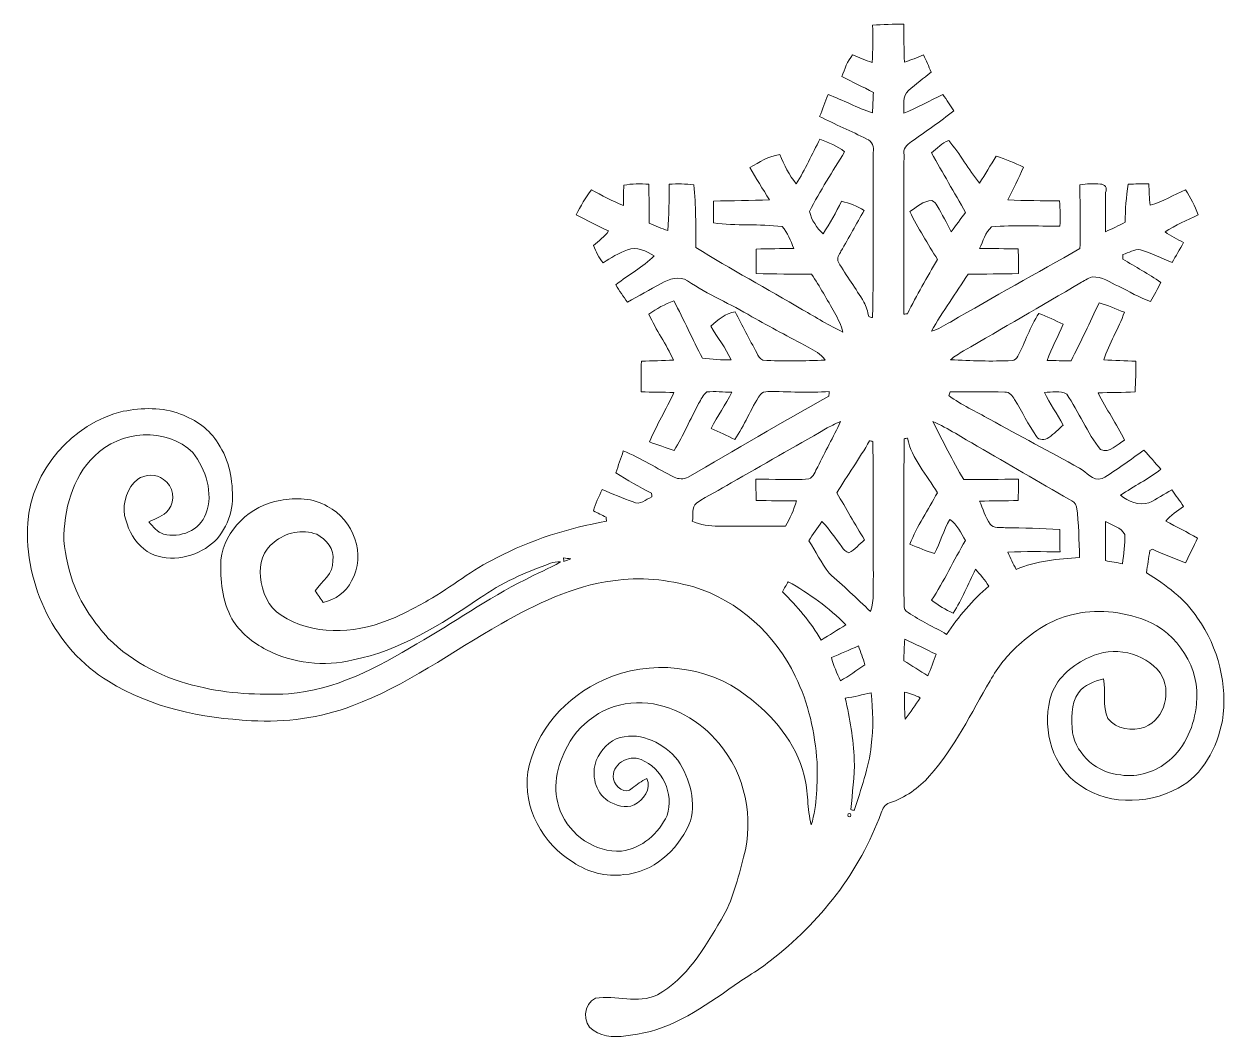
# Model space of a CAD drawing. Header units: centimetres. Extents: x -15.9 to 15.9, y -13.4 to 13.4.
import ezdxf

# ---------------------------------------------------------------- set-up
doc = ezdxf.new("R2010")
doc.units = ezdxf.units.CM
doc.header["$MEASUREMENT"] = 0
doc.layers.add('Layer 1', color=7, linetype='Continuous')

msp = doc.modelspace()

# ---------------------------------------------------------------- linework, layer by layer
at = {"layer": 'Layer 1', "color": 253, "lineweight": 9}
for points, knots in [([(6.52635, 13.35958), (6.80045, 13.37122), (7.07492, 13.38286), (7.34973, 13.38533), (7.34973, 13.38533), (7.35361, 13.04949), (7.35573, 12.71364), (7.36913, 12.3778), (7.36913, 12.3778), (7.54199, 12.4293), (7.70568, 12.50585), (7.8736, 12.57112), (7.8736, 12.57112), (7.94169, 12.42013), (8.01366, 12.2702), (8.07434, 12.11568), (8.07434, 12.11568), (7.87537, 11.95305), (7.67358, 11.7943), (7.47814, 11.62779), (7.47814, 11.62779), (7.29364, 11.48915), (7.37866, 11.22704), (7.35114, 11.02701), (7.35114, 11.02701), (7.70533, 11.17236), (8.04082, 11.35827), (8.38725, 11.5209), (8.38725, 11.5209), (8.48532, 11.37838), (8.58128, 11.23409), (8.6737, 11.08769), (8.6737, 11.08769), (8.30928, 10.80794), (7.93499, 10.54088), (7.55822, 10.27841), (7.55822, 10.27841), (7.44251, 10.1955), (7.3148, 10.08404), (7.35996, 9.91752), (7.35996, 9.91752), (7.34514, 8.51734), (7.35996, 7.11646), (7.35608, 5.71628), (7.35608, 5.71628), (7.38007, 5.71875), (7.42769, 5.72404), (7.45133, 5.72651), (7.45133, 5.72651), (7.68804, 6.21829), (7.96815, 6.68748), (8.24367, 7.15809), (8.24367, 7.15809), (7.99002, 7.57507), (7.72791, 7.98853), (7.51165, 8.42632), (7.51165, 8.42632), (7.6951, 8.54168), (7.86373, 8.71384), (8.09515, 8.72124), (8.09515, 8.72124), (8.16147, 8.6969), (8.20592, 8.63869), (8.23697, 8.57731), (8.23697, 8.57731), (8.3689, 8.35506), (8.48144, 8.12188), (8.60844, 7.89645), (8.60844, 7.89645), (8.73297, 8.06614), (8.85927, 8.23547), (8.98627, 8.40374), (8.98627, 8.40374), (8.6871, 8.93044), (8.38196, 9.45327), (8.08315, 9.97997), (8.08315, 9.97997), (8.23626, 10.08404), (8.35726, 10.25936), (8.54318, 10.30523), (8.54318, 10.30523), (8.84269, 9.95244), (9.05894, 9.53863), (9.35069, 9.18021), (9.35069, 9.18021), (9.50837, 9.41198), (9.64949, 9.654), (9.79236, 9.89495), (9.79236, 9.89495), (10.03859, 9.81168), (10.28413, 9.72209), (10.51379, 9.5979), (10.51379, 9.5979), (10.39173, 9.30368), (10.23545, 9.02569), (10.10316, 8.73677), (10.10316, 8.73677), (10.55895, 8.7142), (11.0158, 8.71878), (11.47229, 8.70854), (11.47229, 8.70854), (11.47582, 8.48771), (11.50298, 8.26475), (11.47758, 8.04391), (11.47758, 8.04391), (10.8768, 8.03227), (10.2679, 8.0873), (9.67241, 8.02028), (9.67241, 8.02028), (9.50555, 7.8774), (9.45334, 7.64421), (9.35704, 7.45301), (9.35704, 7.45301), (9.69747, 7.44878), (10.03825, 7.44807), (10.37903, 7.43925), (10.37903, 7.43925), (10.3815, 7.22264), (10.38397, 7.00569), (10.38256, 6.78873), (10.38256, 6.78873), (9.93806, 6.77568), (9.49391, 6.77638), (9.05012, 6.77568), (9.05012, 6.77568), (8.73121, 6.27085), (8.37596, 5.78825), (8.08279, 5.26755), (8.08279, 5.26755), (8.2666, 5.31235), (8.42605, 5.41889), (8.5901, 5.50779), (8.5901, 5.50779), (9.7204, 6.17348), (10.87398, 6.79755), (12.01028, 7.4523), (12.01028, 7.4523), (12.0138, 8.01181), (12.01169, 8.57167), (12.00922, 9.13117), (12.00922, 9.13117), (12.18772, 9.17174), (12.37223, 9.16539), (12.55391, 9.15516), (12.55391, 9.15516), (12.65515, 9.14987), (12.75429, 9.05392), (12.68197, 8.93115), (12.68197, 8.93115), (12.69043, 8.58578), (12.68338, 8.24041), (12.68479, 7.89504), (12.68479, 7.89504), (12.86153, 7.97124), (13.03474, 8.05555), (13.20408, 8.14692), (13.20408, 8.14692), (13.21043, 8.48241), (13.22771, 8.81861), (13.28557, 9.14952), (13.28557, 9.14952), (13.46619, 9.15904), (13.64717, 9.15904), (13.82814, 9.16504), (13.82814, 9.16504), (13.83837, 8.97701), (13.84684, 8.78792), (13.86236, 8.5999), (13.86236, 8.5999), (14.19574, 8.68209), (14.48925, 8.87083), (14.80287, 9.00594), (14.80287, 9.00594), (14.93128, 8.79463), (15.0491, 8.57519), (15.13589, 8.34307), (15.13589, 8.34307), (14.84344, 8.1949), (14.52911, 8.08025), (14.261, 7.88904), (14.261, 7.88904), (14.41234, 7.78003), (14.58097, 7.69889), (14.7443, 7.60929), (14.7443, 7.60929), (14.65294, 7.42796), (14.54816, 7.25404), (14.4448, 7.08012), (14.4448, 7.08012), (14.16963, 7.20042), (13.89446, 7.32424), (13.60977, 7.41985), (13.60977, 7.41985), (13.44749, 7.43643), (13.29862, 7.33518), (13.14481, 7.29673), (13.14481, 7.29673), (13.1434, 7.25439), (13.14234, 7.21206), (13.14128, 7.16938), (13.14128, 7.16938), (13.48207, 6.97429), (13.82073, 6.77426), (14.1467, 6.55519), (14.1467, 6.55519), (14.06415, 6.38268), (13.96749, 6.21793), (13.87435, 6.05142), (13.87435, 6.05142), (13.57767, 6.15373), (13.30779, 6.31706), (13.02628, 6.45324), (13.02628, 6.45324), (12.80544, 6.55836), (12.59165, 6.7157), (12.33448, 6.69842), (12.33448, 6.69842), (12.21489, 6.66984), (12.1147, 6.59047), (12.00745, 6.53579), (12.00745, 6.53579), (10.98546, 5.93289), (9.95887, 5.33846), (8.93335, 4.74226), (8.93335, 4.74226), (8.81411, 4.67136), (8.69417, 4.60186), (8.58974, 4.51084), (8.58974, 4.51084), (9.1302, 4.47874), (9.67241, 4.46534), (10.21358, 4.48826), (10.21358, 4.48826), (10.28731, 4.48403), (10.33494, 4.5493), (10.36951, 4.60503), (10.36951, 4.60503), (10.56142, 4.97792), (10.69195, 5.3822), (10.92196, 5.73498), (10.92196, 5.73498), (11.13892, 5.6489), (11.35058, 5.54907), (11.56331, 5.45241), (11.56331, 5.45241), (11.44336, 5.12291), (11.2518, 4.82481), (11.14033, 4.49179), (11.14033, 4.49179), (11.35058, 4.48756), (11.5619, 4.48403), (11.77356, 4.48015), (11.77356, 4.48015), (12.0318, 4.98674), (12.27733, 5.50004), (12.51369, 6.0172), (12.51369, 6.0172), (12.74547, 5.95617), (12.95854, 5.84575), (13.18326, 5.76532), (13.18326, 5.76532), (13.03157, 5.33176), (12.77722, 4.94195), (12.63822, 4.50379), (12.63822, 4.50379), (12.92044, 4.49038), (13.20337, 4.48368), (13.4863, 4.47274), (13.4863, 4.47274), (13.48842, 4.20322), (13.48348, 3.93334), (13.46654, 3.66382), (13.46654, 3.66382), (13.14058, 3.63807), (12.81285, 3.65465), (12.48688, 3.63207), (12.48688, 3.63207), (12.70525, 3.20592), (12.98042, 2.81151), (13.19138, 2.38148), (13.19138, 2.38148), (12.99559, 2.29787), (12.79274, 2.01564), (12.55673, 2.13418), (12.55673, 2.13418), (12.18878, 2.57833), (11.99017, 3.1343), (11.65891, 3.60173), (11.65891, 3.60173), (11.48393, 3.70369), (11.2645, 3.65324), (11.07154, 3.64548), (11.07154, 3.64548), (11.219, 3.34844), (11.40209, 3.07116), (11.56895, 2.7847), (11.56895, 2.7847), (11.44548, 2.66934), (11.32271, 2.55257), (11.18584, 2.4538), (11.18584, 2.4538), (11.08776, 2.38677), (10.92443, 2.36807), (10.86199, 2.48449), (10.86199, 2.48449), (10.64467, 2.79493), (10.48204, 3.13959), (10.28237, 3.46098), (10.28237, 3.46098), (10.2224, 3.55023), (10.14973, 3.66135), (10.02766, 3.65606), (10.02766, 3.65606), (9.54365, 3.66523), (9.05964, 3.65677), (8.57563, 3.65747), (8.57563, 3.65747), (8.56752, 3.63348), (8.55129, 3.58515), (8.54352, 3.56116), (8.54352, 3.56116), (8.87867, 3.31387), (9.2579, 3.1403), (9.62021, 2.93816), (9.62021, 2.93816), (10.40761, 2.49824), (11.20841, 2.08267), (11.99581, 1.64311), (11.99581, 1.64311), (12.18843, 1.54292), (12.3433, 1.28751), (12.59412, 1.36653), (12.59412, 1.36653), (12.97936, 1.59196), (13.33637, 1.8636), (13.70185, 2.11971), (13.70185, 2.11971), (13.85284, 1.95391), (13.99924, 1.78422), (14.1467, 1.61524), (14.1467, 1.61524), (13.8165, 1.34854), (13.4288, 1.16968), (13.08307, 0.92627), (13.08307, 0.92627), (13.29404, 0.76505), (13.56074, 0.64898), (13.83202, 0.72765), (13.83202, 0.72765), (14.04475, 0.82114), (14.23348, 0.96154), (14.43986, 1.06703), (14.43986, 1.06703), (14.54287, 0.92274), (14.65117, 0.78022), (14.74536, 0.62888), (14.74536, 0.62888), (14.57991, 0.51034), (14.40529, 0.39922), (14.27582, 0.23976), (14.27582, 0.23976), (14.55839, 0.09477), (14.84273, -0.04705), (15.11754, -0.20686), (15.11754, -0.20686), (15.01594, -0.42558), (14.91011, -0.64183), (14.79969, -0.85632), (14.79969, -0.85632), (14.50618, -0.74202), (14.20844, -0.63689), (13.9241, -0.50107), (13.9241, -0.50107), (13.90716, -0.50989), (13.8733, -0.52718), (13.85601, -0.53564), (13.85601, -0.53564), (13.82532, -0.73073), (13.79427, -0.92546), (13.77064, -1.12161), (13.77064, -1.12161), (14.27793, -1.44828), (14.79193, -1.80212), (15.11931, -2.32246), (15.11931, -2.32246), (15.66894, -3.10104), (15.92152, -4.08988), (15.77583, -5.03532), (15.77583, -5.03532), (15.63119, -5.74758), (15.26571, -6.4676), (14.60214, -6.82144), (14.60214, -6.82144), (13.76323, -7.26911), (12.6361, -7.27088), (11.88328, -6.65069), (11.88328, -6.65069), (11.20841, -6.10989), (11.00557, -5.13093), (11.25886, -4.32765), (11.25886, -4.32765), (11.43207, -3.87327), (11.8286, -3.54131), (12.2678, -3.35504), (12.2678, -3.35504), (12.87882, -3.0513), (13.71172, -3.21887), (14.13082, -3.76921), (14.13082, -3.76921), (14.44515, -4.24475), (14.26347, -4.97429), (13.72301, -5.2036), (13.72301, -5.2036), (13.3974, -5.31755), (12.9656, -5.26639), (12.7504, -4.97218), (12.7504, -4.97218), (12.59307, -4.64515), (12.70278, -4.27156), (12.63328, -3.92584), (12.63328, -3.92584), (12.38775, -3.99145), (12.12528, -4.0793), (11.97359, -4.29731), (11.97359, -4.29731), (11.74675, -4.59682), (11.79332, -5.00216), (11.81025, -5.35388), (11.81025, -5.35388), (11.93055, -5.95078), (12.47982, -6.42386), (13.08625, -6.46831), (13.08625, -6.46831), (13.5438, -6.53392), (14.01723, -6.38999), (14.36436, -6.08731), (14.36436, -6.08731), (14.81098, -5.72254), (15.03676, -5.14962), (15.09003, -4.5873), (15.09003, -4.5873), (15.2068, -3.65526), (14.59296, -2.71546), (13.73324, -2.37256), (13.73324, -2.37256), (13.11624, -2.14537), (12.4262, -2.0607), (11.78591, -2.23815), (11.78591, -2.23815), (11.25251, -2.35315), (10.78861, -2.66995), (10.38962, -3.03049), (10.38962, -3.03049), (10.08799, -3.30036), (9.83293, -3.62069), (9.63785, -3.97523), (9.63785, -3.97523), (9.12666, -4.8286), (8.70122, -5.74688), (8.03341, -6.49512), (8.03341, -6.49512), (7.75119, -6.81932), (7.3843, -7.06591), (6.97861, -7.20667), (6.97861, -7.20667), (6.85302, -7.23913), (6.79481, -7.35978), (6.75177, -7.47055), (6.75177, -7.47055), (6.19474, -9.02983), (5.123, -10.37673), (3.82089, -11.38427), (3.82089, -11.38427), (3.46106, -11.66649), (3.05713, -11.88556), (2.69165, -12.16002), (2.69165, -12.16002), (1.92047, -12.69589), (1.09074, -13.25293), (0.12942, -13.34395), (0.12942, -13.34395), (-0.19902, -13.40674), (-0.57437, -13.42085), (-0.86012, -13.21977), (-0.86012, -13.21977), (-1.15963, -13.03386), (-1.11342, -12.5188), (-0.80227, -12.37134), (-0.80227, -12.37134), (-0.26464, -12.27679), (0.32309, -12.54138), (0.83674, -12.28032), (0.83674, -12.28032), (1.62555, -11.84993), (2.07781, -11.04384), (2.52231, -10.29771), (2.52231, -10.29771), (2.82818, -9.79006), (2.97317, -9.20763), (3.11675, -8.6386), (3.11675, -8.6386), (3.40003, -7.61025), (3.15944, -6.44361), (2.46304, -5.63011), (2.46304, -5.63011), (1.96386, -5.03109), (1.22832, -4.59823), (0.4388, -4.55802), (0.4388, -4.55802), (-0.36941, -4.51956), (-1.17022, -4.98594), (-1.54169, -5.70349), (-1.54169, -5.70349), (-1.82109, -6.21784), (-1.95691, -6.85672), (-1.72831, -7.41552), (-1.72831, -7.41552), (-1.4796, -8.05898), (-0.80474, -8.52606), (-0.10871, -8.4809), (-0.10871, -8.4809), (0.42575, -8.41141), (0.8766, -8.01594), (1.09673, -7.53581), (1.09673, -7.53581), (1.28688, -6.96784), (0.9655, -6.2764), (0.40705, -6.06261), (0.40705, -6.06261), (0.07756, -5.91127), (-0.4001, -6.19455), (-0.31932, -6.57979), (-0.31932, -6.57979), (-0.28898, -6.77875), (-0.00182, -7.00382), (0.17246, -6.81615), (0.17246, -6.81615), (0.29452, -6.72266), (0.41693, -6.62741), (0.55593, -6.56003), (0.55593, -6.56003), (0.69069, -6.84084), (0.47055, -7.134), (0.22467, -7.25747), (0.22467, -7.25747), (-0.00287, -7.37107), (-0.26781, -7.2744), (-0.46819, -7.14952), (-0.46819, -7.14952), (-0.80862, -6.92657), (-0.91833, -6.45561), (-0.77722, -6.08413), (-0.77722, -6.08413), (-0.65551, -5.81496), (-0.44314, -5.55285), (-0.14399, -5.48194), (-0.14399, -5.48194), (0.42575, -5.31896), (1.01842, -5.65092), (1.38072, -6.07531), (1.38072, -6.07531), (1.69751, -6.57026), (1.89578, -7.21902), (1.67211, -7.78946), (1.67211, -7.78946), (1.35603, -8.46609), (0.71891, -9.05135), (-0.05367, -9.10391), (-0.05367, -9.10391), (-0.52111, -9.16529), (-1.00371, -9.04147), (-1.39035, -8.77512), (-1.39035, -8.77512), (-2.19433, -8.28935), (-2.72632, -7.33579), (-2.5845, -6.38646), (-2.5845, -6.38646), (-2.39365, -5.29744), (-1.57309, -4.39221), (-0.57649, -3.95441), (-0.57649, -3.95441), (0.63107, -3.39808), (2.13709, -3.55824), (3.19119, -4.3721), (3.19119, -4.3721), (3.89533, -4.89562), (4.51128, -5.61317), (4.71589, -6.48454), (4.71589, -6.48454), (4.83301, -6.90999), (4.79315, -7.3626), (4.90569, -7.78805), (4.90569, -7.78805), (5.0722, -7.25606), (5.06267, -6.68491), (5.05985, -6.13387), (5.05985, -6.13387), (4.99917, -5.35071), (4.83759, -4.56613), (4.4834, -3.85987), (4.4834, -3.85987), (3.95812, -2.75179), (2.9774, -1.85962), (1.80158, -1.49591), (1.80158, -1.49591), (1.10802, -1.30858), (0.37671, -1.21227), (-0.33696, -1.33469), (-0.33696, -1.33469), (-1.40093, -1.46698), (-2.37319, -1.95134), (-3.2957, -2.46992), (-3.2957, -2.46992), (-4.59498, -3.21358), (-5.81771, -4.11846), (-7.23235, -4.64021), (-7.23235, -4.64021), (-8.07796, -4.9623), (-8.99342, -5.08401), (-9.89441, -5.03391), (-9.89441, -5.03391), (-11.20604, -4.96124), (-12.54836, -4.69631), (-13.67442, -3.98863), (-13.67442, -3.98863), (-15.09436, -3.13703), (-15.90504, -1.43911), (-15.80873, 0.19672), (-15.80873, 0.19672), (-15.7036, 1.58455), (-14.63645, 2.82492), (-13.28602, 3.147), (-13.28602, 3.147), (-12.78542, 3.23943), (-12.24673, 3.26554), (-11.7666, 3.0701), (-11.7666, 3.0701), (-11.36973, 2.92299), (-10.98767, 2.67393), (-10.77777, 2.2954), (-10.77777, 2.2954), (-10.47261, 1.85725), (-10.38336, 1.30833), (-10.3957, 0.78445), (-10.3957, 0.78445), (-10.43591, 0.25881), (-10.70827, -0.28799), (-11.20075, -0.52436), (-11.20075, -0.52436), (-11.69393, -0.80799), (-12.39561, -0.83868), (-12.82247, -0.41887), (-12.82247, -0.41887), (-13.05071, -0.20439), (-13.17666, 0.09301), (-13.24827, 0.39181), (-13.24827, 0.39181), (-13.30224, 0.74), (-13.1823, 1.12806), (-12.90114, 1.35031), (-12.90114, 1.35031), (-12.70323, 1.47801), (-12.40901, 1.51153), (-12.22274, 1.34607), (-12.22274, 1.34607), (-11.95675, 1.18062), (-11.89219, 0.78092), (-12.08869, 0.53927), (-12.08869, 0.53927), (-12.21322, 0.36782), (-12.43124, 0.32161), (-12.60657, 0.22142), (-12.60657, 0.22142), (-12.49156, 0.099), (-12.38502, -0.05057), (-12.21498, -0.09749), (-12.21498, -0.09749), (-11.78107, -0.21814), (-11.25825, 0.00093), (-11.09809, 0.43485), (-11.09809, 0.43485), (-10.88889, 0.98906), (-11.10373, 1.60325), (-11.44064, 2.05657), (-11.44064, 2.05657), (-12.14478, 2.74448), (-13.36821, 2.64112), (-14.04343, 1.96484), (-14.04343, 1.96484), (-14.64245, 1.38911), (-14.84953, 0.53186), (-14.85411, -0.27282), (-14.85411, -0.27282), (-14.80261, -0.68699), (-14.7257, -1.10326), (-14.56554, -1.49097), (-14.56554, -1.49097), (-14.37081, -2.00391), (-14.03708, -2.45193), (-13.6776, -2.8608), (-13.6776, -2.8608), (-13.02355, -3.50392), (-12.17371, -3.93219), (-11.28259, -4.13292), (-11.28259, -4.13292), (-10.51107, -4.32095), (-9.7092, -4.35305), (-8.91863, -4.32448), (-8.91863, -4.32448), (-7.6832, -4.22746), (-6.56101, -3.62809), (-5.5175, -2.99909), (-5.5175, -2.99909), (-4.55405, -2.45405), (-3.65448, -1.79929), (-2.66106, -1.30646), (-2.66106, -1.30646), (-2.35414, -1.14172), (-2.02817, -1.01436), (-1.72761, -0.83727), (-1.72761, -0.83727), (-1.81651, -0.83233), (-1.90611, -0.83939), (-1.98937, -0.87255), (-1.98937, -0.87255), (-2.64553, -1.10856), (-3.29359, -1.38725), (-3.86156, -1.79753), (-3.86156, -1.79753), (-4.89132, -2.49003), (-5.97152, -3.18465), (-7.20871, -3.42595), (-7.20871, -3.42595), (-7.97107, -3.61716), (-8.79833, -3.51521), (-9.49754, -3.1596), (-9.49754, -3.1596), (-9.85737, -2.96099), (-10.20238, -2.70452), (-10.40876, -2.34081), (-10.40876, -2.34081), (-10.66488, -1.86773), (-10.73155, -1.31246), (-10.69945, -0.78224), (-10.69945, -0.78224), (-10.60737, 0.0221), (-9.91628, 0.65357), (-9.13841, 0.78904), (-9.13841, 0.78904), (-8.72142, 0.86982), (-8.25929, 0.85959), (-7.88711, 0.63417), (-7.88711, 0.63417), (-7.2066, 0.28315), (-6.84288, -0.65347), (-7.24752, -1.3368), (-7.24752, -1.3368), (-7.38334, -1.63984), (-7.68108, -1.8321), (-7.99647, -1.90407), (-7.99647, -1.90407), (-8.06879, -1.80282), (-8.1404, -1.70228), (-8.20707, -1.59786), (-8.20707, -1.59786), (-8.03069, -1.35268), (-7.71742, -1.14489), (-7.74388, -0.80658), (-7.74388, -0.80658), (-7.68602, -0.50037), (-7.9118, -0.23261), (-8.16968, -0.10455), (-8.16968, -0.10455), (-8.54645, 0.04185), (-8.9913, -0.05692), (-9.29645, -0.31375), (-9.29645, -0.31375), (-9.5815, -0.51942), (-9.69862, -0.89336), (-9.65135, -1.23203), (-9.65135, -1.23203), (-9.62383, -1.6222), (-9.44956, -2.02825), (-9.10807, -2.24132), (-9.10807, -2.24132), (-8.28574, -2.78813), (-7.19848, -2.73804), (-6.30737, -2.38632), (-6.30737, -2.38632), (-5.92742, -2.2445), (-5.57182, -2.04518), (-5.21764, -1.84974), (-5.21764, -1.84974), (-4.60557, -1.49344), (-4.05417, -1.03765), (-3.41424, -0.72897), (-3.41424, -0.72897), (-2.50795, -0.2439), (-1.51453, 0.05385), (-0.5077, 0.24329), (-0.5077, 0.24329), (-0.51052, 0.26939), (-0.51652, 0.32125), (-0.51969, 0.34701), (-0.51969, 0.34701), (-0.62976, 0.40239), (-0.73877, 0.45919), (-0.84954, 0.51316), (-0.84954, 0.51316), (-0.7998, 0.71072), (-0.7109, 0.89452), (-0.61988, 1.07549), (-0.61988, 1.07549), (-0.34719, 0.96825), (-0.07907, 0.8483), (0.1968, 0.74917), (0.1968, 0.74917), (0.37389, 0.65181), (0.5337, 0.81761), (0.68998, 0.88217), (0.68998, 0.88217), (0.68857, 0.90828), (0.68575, 0.96049), (0.68434, 0.98659), (0.68434, 0.98659), (0.35837, 1.14534), (0.04334, 1.32526), (-0.26252, 1.51964), (-0.26252, 1.51964), (-0.1969, 1.71296), (-0.12211, 1.90311), (-0.06602, 2.09961), (-0.06602, 2.09961), (0.40599, 1.91687), (0.82721, 1.629), (1.28088, 1.40781), (1.28088, 1.40781), (1.39307, 1.3496), (1.53488, 1.34643), (1.64742, 1.40605), (1.64742, 1.40605), (2.8885, 2.11866), (4.11687, 2.8549), (5.371, 3.54458), (5.371, 3.54458), (5.37488, 3.58621), (5.37911, 3.62784), (5.38335, 3.66911), (5.38335, 3.66911), (4.84113, 3.62996), (4.29785, 3.67017), (3.75563, 3.67088), (3.75563, 3.67088), (3.68402, 3.66911), (3.60358, 3.65183), (3.56054, 3.58939), (3.56054, 3.58939), (3.30161, 3.21191), (3.14744, 2.77306), (2.88321, 2.39876), (2.88321, 2.39876), (2.68001, 2.50918), (2.46763, 2.6009), (2.25702, 2.69651), (2.25702, 2.69651), (2.42847, 3.02071), (2.63697, 3.32375), (2.80489, 3.65006), (2.80489, 3.65006), (2.58581, 3.65112), (2.36391, 3.6857), (2.1459, 3.65783), (2.1459, 3.65783), (2.04324, 3.58092), (1.99491, 3.45427), (1.92717, 3.34914), (1.92717, 3.34914), (1.71163, 2.9371), (1.5183, 2.51306), (1.28582, 2.10984), (1.28582, 2.10984), (1.0664, 2.18357), (0.84767, 2.25906), (0.63036, 2.33808), (0.63036, 2.33808), (0.81769, 2.78505), (1.07133, 3.20027), (1.27171, 3.64125), (1.27171, 3.64125), (0.98279, 3.65994), (0.69351, 3.64442), (0.40529, 3.66488), (0.40529, 3.66488), (0.40529, 3.93334), (0.40705, 4.20146), (0.41411, 4.46957), (0.41411, 4.46957), (0.69633, 4.48087), (0.97926, 4.48544), (1.26183, 4.50096), (1.26183, 4.50096), (1.07804, 4.92183), (0.7944, 5.29154), (0.61625, 5.71523), (0.61625, 5.71523), (0.82121, 5.85704), (1.03606, 5.98686), (1.27524, 6.06377), (1.27524, 6.06377), (1.54088, 5.56706), (1.76631, 5.05024), (2.02843, 4.55212), (2.02843, 4.55212), (2.28067, 4.53025), (2.5336, 4.48862), (2.78761, 4.50908), (2.78761, 4.50908), (2.64191, 4.82552), (2.42353, 5.09963), (2.24855, 5.39949), (2.24855, 5.39949), (2.4454, 5.55612), (2.63556, 5.7438), (2.89838, 5.77802), (2.89838, 5.77802), (3.08571, 5.41466), (3.27303, 5.0513), (3.46459, 4.69005), (3.46459, 4.69005), (3.50798, 4.61985), (3.54149, 4.52601), (3.62898, 4.50061), (3.62898, 4.50061), (4.17578, 4.45863), (4.72542, 4.48228), (5.27328, 4.50096), (5.27328, 4.50096), (5.16639, 4.66465), (4.98541, 4.7525), (4.82102, 4.84598), (4.82102, 4.84598), (4.32219, 5.10845), (3.82619, 5.37586), (3.33335, 5.6489), (3.33335, 5.6489), (2.77914, 5.98545), (2.17377, 6.23134), (1.63789, 6.59788), (1.63789, 6.59788), (1.41706, 6.73863), (1.14295, 6.64127), (0.93551, 6.52803), (0.93551, 6.52803), (0.63883, 6.36328), (0.34285, 6.19641), (0.04581, 6.03167), (0.04581, 6.03167), (-0.06144, 6.18125), (-0.16833, 6.33118), (-0.25758, 6.49204), (-0.25758, 6.49204), (0.06945, 6.76156), (0.45679, 6.9563), (0.7563, 7.25863), (0.7563, 7.25863), (0.54499, 7.38563), (0.29804, 7.50769), (0.04405, 7.41879), (0.04405, 7.41879), (-0.18279, 7.33024), (-0.39305, 7.20501), (-0.59731, 7.07342), (-0.59731, 7.07342), (-0.70878, 7.20924), (-0.78851, 7.36693), (-0.84707, 7.53203), (-0.84707, 7.53203), (-0.70737, 7.65092), (-0.55956, 7.76451), (-0.4509, 7.91444), (-0.4509, 7.91444), (-0.73701, 8.05485), (-1.02346, 8.19419), (-1.30639, 8.34024), (-1.30639, 8.34024), (-1.19244, 8.57203), (-1.06227, 8.79639), (-0.90775, 9.00382), (-0.90775, 9.00382), (-0.63152, 8.85424), (-0.35283, 8.70749), (-0.06214, 8.58825), (-0.06214, 8.58825), (-0.05897, 8.76676), (-0.05438, 8.94455), (-0.05226, 9.12271), (-0.05226, 9.12271), (0.16716, 9.16892), (0.39294, 9.16645), (0.61554, 9.14811), (0.61554, 9.14811), (0.61625, 8.80556), (0.61731, 8.46266), (0.61872, 8.11976), (0.61872, 8.11976), (0.78241, 8.04991), (0.94574, 7.97829), (1.11578, 7.92503), (1.11578, 7.92503), (1.14753, 8.33248), (1.14824, 8.74171), (1.14965, 9.14987), (1.14965, 9.14987), (1.36731, 9.1647), (1.5871, 9.16081), (1.80405, 9.13611), (1.80405, 9.13611), (1.85732, 8.58613), (1.85591, 8.03298), (1.85274, 7.48088), (1.85274, 7.48088), (2.77667, 6.90126), (3.74222, 6.39185), (4.67603, 5.82917), (4.67603, 5.82917), (5.03374, 5.63691), (5.37206, 5.40725), (5.74424, 5.2425), (5.74424, 5.2425), (5.69344, 5.42243), (5.61547, 5.59353), (5.52269, 5.75509), (5.52269, 5.75509), (5.32796, 6.0994), (5.13111, 6.4423), (4.91627, 6.77426), (4.91627, 6.77426), (4.42732, 6.77744), (3.93837, 6.77426), (3.44977, 6.78661), (3.44977, 6.78661), (3.44624, 7.00322), (3.44413, 7.21912), (3.44624, 7.43502), (3.44624, 7.43502), (3.77821, 7.44454), (4.11016, 7.44842), (4.44249, 7.45266), (4.44249, 7.45266), (4.36594, 7.65727), (4.28621, 7.87034), (4.13381, 8.03086), (4.13381, 8.03086), (3.53197, 8.10953), (2.92166, 8.04144), (2.32087, 8.12611), (2.32087, 8.12611), (2.31876, 8.31943), (2.31876, 8.5124), (2.32087, 8.70538), (2.32087, 8.70538), (2.81336, 8.71913), (3.3069, 8.71101), (3.79937, 8.74206), (3.79937, 8.74206), (3.62687, 9.0264), (3.44201, 9.30298), (3.28432, 9.59578), (3.28432, 9.59578), (3.53444, 9.73372), (3.78279, 9.89176), (4.07101, 9.93586), (4.07101, 9.93586), (4.19343, 9.66316), (4.3176, 9.38976), (4.51128, 9.15763), (4.51128, 9.15763), (4.7441, 9.53934), (4.92543, 9.94891), (5.13639, 10.34296), (5.13639, 10.34296), (5.35865, 10.24348), (5.5996, 10.17116), (5.78869, 10.01136), (5.78869, 10.01136), (5.4726, 9.48924), (5.1357, 8.97524), (4.86265, 8.43056), (4.86265, 8.43056), (4.9078, 8.20548), (5.05526, 7.99876), (5.21789, 7.83683), (5.21789, 7.83683), (5.3971, 8.11517), (5.55727, 8.4048), (5.7079, 8.69938), (5.7079, 8.69938), (5.91745, 8.64857), (6.12347, 8.57519), (6.30727, 8.46019), (6.30727, 8.46019), (6.09984, 8.10141), (5.89805, 7.73911), (5.69132, 7.37928), (5.69132, 7.37928), (5.65287, 7.29214), (5.56362, 7.18913), (5.62535, 7.09106), (5.62535, 7.09106), (5.83349, 6.72981), (6.08326, 6.39362), (6.29845, 6.03625), (6.29845, 6.03625), (6.36936, 5.92019), (6.39264, 5.78437), (6.4258, 5.6542), (6.4258, 5.6542), (6.45755, 5.64396), (6.49001, 5.63373), (6.52247, 5.62386), (6.52247, 5.62386), (6.56621, 7.07836), (6.53693, 8.53393), (6.54363, 9.98879), (6.54363, 9.98879), (6.5775, 10.13553), (6.51259, 10.2904), (6.37395, 10.34649), (6.37395, 10.34649), (5.96225, 10.55287), (5.53751, 10.73174), (5.12794, 10.94234), (5.12794, 10.94234), (5.20131, 11.13496), (5.27293, 11.32828), (5.34983, 11.51949), (5.34983, 11.51949), (5.75024, 11.3812), (6.11995, 11.16495), (6.52494, 11.03971), (6.52494, 11.03971), (6.5327, 11.21892), (6.54116, 11.39813), (6.54751, 11.57734), (6.54751, 11.57734), (6.27552, 11.72939), (5.98765, 11.84969), (5.71425, 11.99891), (5.71425, 11.99891), (5.79327, 12.19541), (5.8543, 12.40743), (5.9993, 12.56794), (5.9993, 12.56794), (6.16898, 12.49739), (6.34008, 12.42965), (6.5147, 12.37109), (6.5147, 12.37109), (6.53799, 12.69988), (6.5454, 13.03044), (6.52635, 13.35958), (6.52635, 13.35958), (6.52635, 13.35958), (6.52635, 13.35958), (6.52635, 13.35958)], [0, 0, 0, 0, 0.00342466, 0.00342466, 0.00342466, 0.00342466, 0.00684932, 0.00684932, 0.00684932, 0.00684932, 0.01027397, 0.01027397, 0.01027397, 0.01027397, 0.01369863, 0.01369863, 0.01369863, 0.01369863, 0.01712329, 0.01712329, 0.01712329, 0.01712329, 0.02054795, 0.02054795, 0.02054795, 0.02054795, 0.0239726, 0.0239726, 0.0239726, 0.0239726, 0.02739726, 0.02739726, 0.02739726, 0.02739726, 0.03082192, 0.03082192, 0.03082192, 0.03082192, 0.03424658, 0.03424658, 0.03424658, 0.03424658, 0.03767123, 0.03767123, 0.03767123, 0.03767123, 0.04109589, 0.04109589, 0.04109589, 0.04109589, 0.04452055, 0.04452055, 0.04452055, 0.04452055, 0.04794521, 0.04794521, 0.04794521, 0.04794521, 0.05136986, 0.05136986, 0.05136986, 0.05136986, 0.05479452, 0.05479452, 0.05479452, 0.05479452, 0.05821918, 0.05821918, 0.05821918, 0.05821918, 0.06164384, 0.06164384, 0.06164384, 0.06164384, 0.06506849, 0.06506849, 0.06506849, 0.06506849, 0.06849315, 0.06849315, 0.06849315, 0.06849315, 0.07191781, 0.07191781, 0.07191781, 0.07191781, 0.07534247, 0.07534247, 0.07534247, 0.07534247, 0.07876712, 0.07876712, 0.07876712, 0.07876712, 0.08219178, 0.08219178, 0.08219178, 0.08219178, 0.08561644, 0.08561644, 0.08561644, 0.08561644, 0.0890411, 0.0890411, 0.0890411, 0.0890411, 0.09246575, 0.09246575, 0.09246575, 0.09246575, 0.09589041, 0.09589041, 0.09589041, 0.09589041, 0.09931507, 0.09931507, 0.09931507, 0.09931507, 0.10273973, 0.10273973, 0.10273973, 0.10273973, 0.10616438, 0.10616438, 0.10616438, 0.10616438, 0.10958904, 0.10958904, 0.10958904, 0.10958904, 0.1130137, 0.1130137, 0.1130137, 0.1130137, 0.11643836, 0.11643836, 0.11643836, 0.11643836, 0.11986301, 0.11986301, 0.11986301, 0.11986301, 0.12328767, 0.12328767, 0.12328767, 0.12328767, 0.12671233, 0.12671233, 0.12671233, 0.12671233, 0.13013699, 0.13013699, 0.13013699, 0.13013699, 0.13356164, 0.13356164, 0.13356164, 0.13356164, 0.1369863, 0.1369863, 0.1369863, 0.1369863, 0.14041096, 0.14041096, 0.14041096, 0.14041096, 0.14383562, 0.14383562, 0.14383562, 0.14383562, 0.14726027, 0.14726027, 0.14726027, 0.14726027, 0.15068493, 0.15068493, 0.15068493, 0.15068493, 0.15410959, 0.15410959, 0.15410959, 0.15410959, 0.15753425, 0.15753425, 0.15753425, 0.15753425, 0.1609589, 0.1609589, 0.1609589, 0.1609589, 0.16438356, 0.16438356, 0.16438356, 0.16438356, 0.16780822, 0.16780822, 0.16780822, 0.16780822, 0.17123288, 0.17123288, 0.17123288, 0.17123288, 0.17465753, 0.17465753, 0.17465753, 0.17465753, 0.17808219, 0.17808219, 0.17808219, 0.17808219, 0.18150685, 0.18150685, 0.18150685, 0.18150685, 0.18493151, 0.18493151, 0.18493151, 0.18493151, 0.18835616, 0.18835616, 0.18835616, 0.18835616, 0.19178082, 0.19178082, 0.19178082, 0.19178082, 0.19520548, 0.19520548, 0.19520548, 0.19520548, 0.19863014, 0.19863014, 0.19863014, 0.19863014, 0.20205479, 0.20205479, 0.20205479, 0.20205479, 0.20547945, 0.20547945, 0.20547945, 0.20547945, 0.20890411, 0.20890411, 0.20890411, 0.20890411, 0.21232877, 0.21232877, 0.21232877, 0.21232877, 0.21575342, 0.21575342, 0.21575342, 0.21575342, 0.21917808, 0.21917808, 0.21917808, 0.21917808, 0.22260274, 0.22260274, 0.22260274, 0.22260274, 0.2260274, 0.2260274, 0.2260274, 0.2260274, 0.22945205, 0.22945205, 0.22945205, 0.22945205, 0.23287671, 0.23287671, 0.23287671, 0.23287671, 0.23630137, 0.23630137, 0.23630137, 0.23630137, 0.23972603, 0.23972603, 0.23972603, 0.23972603, 0.24315068, 0.24315068, 0.24315068, 0.24315068, 0.24657534, 0.24657534, 0.24657534, 0.24657534, 0.25, 0.25, 0.25, 0.25, 0.25342466, 0.25342466, 0.25342466, 0.25342466, 0.25684932, 0.25684932, 0.25684932, 0.25684932, 0.26027397, 0.26027397, 0.26027397, 0.26027397, 0.26369863, 0.26369863, 0.26369863, 0.26369863, 0.26712329, 0.26712329, 0.26712329, 0.26712329, 0.27054795, 0.27054795, 0.27054795, 0.27054795, 0.2739726, 0.2739726, 0.2739726, 0.2739726, 0.27739726, 0.27739726, 0.27739726, 0.27739726, 0.28082192, 0.28082192, 0.28082192, 0.28082192, 0.28424658, 0.28424658, 0.28424658, 0.28424658, 0.28767123, 0.28767123, 0.28767123, 0.28767123, 0.29109589, 0.29109589, 0.29109589, 0.29109589, 0.29452055, 0.29452055, 0.29452055, 0.29452055, 0.29794521, 0.29794521, 0.29794521, 0.29794521, 0.30136986, 0.30136986, 0.30136986, 0.30136986, 0.30479452, 0.30479452, 0.30479452, 0.30479452, 0.30821918, 0.30821918, 0.30821918, 0.30821918, 0.31164384, 0.31164384, 0.31164384, 0.31164384, 0.31506849, 0.31506849, 0.31506849, 0.31506849, 0.31849315, 0.31849315, 0.31849315, 0.31849315, 0.32191781, 0.32191781, 0.32191781, 0.32191781, 0.32534247, 0.32534247, 0.32534247, 0.32534247, 0.32876712, 0.32876712, 0.32876712, 0.32876712, 0.33219178, 0.33219178, 0.33219178, 0.33219178, 0.33561644, 0.33561644, 0.33561644, 0.33561644, 0.3390411, 0.3390411, 0.3390411, 0.3390411, 0.34246575, 0.34246575, 0.34246575, 0.34246575, 0.34589041, 0.34589041, 0.34589041, 0.34589041, 0.34931507, 0.34931507, 0.34931507, 0.34931507, 0.35273973, 0.35273973, 0.35273973, 0.35273973, 0.35616438, 0.35616438, 0.35616438, 0.35616438, 0.35958904, 0.35958904, 0.35958904, 0.35958904, 0.3630137, 0.3630137, 0.3630137, 0.3630137, 0.36643836, 0.36643836, 0.36643836, 0.36643836, 0.36986301, 0.36986301, 0.36986301, 0.36986301, 0.37328767, 0.37328767, 0.37328767, 0.37328767, 0.37671233, 0.37671233, 0.37671233, 0.37671233, 0.38013699, 0.38013699, 0.38013699, 0.38013699, 0.38356164, 0.38356164, 0.38356164, 0.38356164, 0.3869863, 0.3869863, 0.3869863, 0.3869863, 0.39041096, 0.39041096, 0.39041096, 0.39041096, 0.39383562, 0.39383562, 0.39383562, 0.39383562, 0.39726027, 0.39726027, 0.39726027, 0.39726027, 0.40068493, 0.40068493, 0.40068493, 0.40068493, 0.40410959, 0.40410959, 0.40410959, 0.40410959, 0.40753425, 0.40753425, 0.40753425, 0.40753425, 0.4109589, 0.4109589, 0.4109589, 0.4109589, 0.41438356, 0.41438356, 0.41438356, 0.41438356, 0.41780822, 0.41780822, 0.41780822, 0.41780822, 0.42123288, 0.42123288, 0.42123288, 0.42123288, 0.42465753, 0.42465753, 0.42465753, 0.42465753, 0.42808219, 0.42808219, 0.42808219, 0.42808219, 0.43150685, 0.43150685, 0.43150685, 0.43150685, 0.43493151, 0.43493151, 0.43493151, 0.43493151, 0.43835616, 0.43835616, 0.43835616, 0.43835616, 0.44178082, 0.44178082, 0.44178082, 0.44178082, 0.44520548, 0.44520548, 0.44520548, 0.44520548, 0.44863014, 0.44863014, 0.44863014, 0.44863014, 0.45205479, 0.45205479, 0.45205479, 0.45205479, 0.45547945, 0.45547945, 0.45547945, 0.45547945, 0.45890411, 0.45890411, 0.45890411, 0.45890411, 0.46232877, 0.46232877, 0.46232877, 0.46232877, 0.46575342, 0.46575342, 0.46575342, 0.46575342, 0.46917808, 0.46917808, 0.46917808, 0.46917808, 0.47260274, 0.47260274, 0.47260274, 0.47260274, 0.4760274, 0.4760274, 0.4760274, 0.4760274, 0.47945205, 0.47945205, 0.47945205, 0.47945205, 0.48287671, 0.48287671, 0.48287671, 0.48287671, 0.48630137, 0.48630137, 0.48630137, 0.48630137, 0.48972603, 0.48972603, 0.48972603, 0.48972603, 0.49315068, 0.49315068, 0.49315068, 0.49315068, 0.49657534, 0.49657534, 0.49657534, 0.49657534, 0.5, 0.5, 0.5, 0.5, 0.50342466, 0.50342466, 0.50342466, 0.50342466, 0.50684932, 0.50684932, 0.50684932, 0.50684932, 0.51027397, 0.51027397, 0.51027397, 0.51027397, 0.51369863, 0.51369863, 0.51369863, 0.51369863, 0.51712329, 0.51712329, 0.51712329, 0.51712329, 0.52054795, 0.52054795, 0.52054795, 0.52054795, 0.5239726, 0.5239726, 0.5239726, 0.5239726, 0.52739726, 0.52739726, 0.52739726, 0.52739726, 0.53082192, 0.53082192, 0.53082192, 0.53082192, 0.53424658, 0.53424658, 0.53424658, 0.53424658, 0.53767123, 0.53767123, 0.53767123, 0.53767123, 0.54109589, 0.54109589, 0.54109589, 0.54109589, 0.54452055, 0.54452055, 0.54452055, 0.54452055, 0.54794521, 0.54794521, 0.54794521, 0.54794521, 0.55136986, 0.55136986, 0.55136986, 0.55136986, 0.55479452, 0.55479452, 0.55479452, 0.55479452, 0.55821918, 0.55821918, 0.55821918, 0.55821918, 0.56164384, 0.56164384, 0.56164384, 0.56164384, 0.56506849, 0.56506849, 0.56506849, 0.56506849, 0.56849315, 0.56849315, 0.56849315, 0.56849315, 0.57191781, 0.57191781, 0.57191781, 0.57191781, 0.57534247, 0.57534247, 0.57534247, 0.57534247, 0.57876712, 0.57876712, 0.57876712, 0.57876712, 0.58219178, 0.58219178, 0.58219178, 0.58219178, 0.58561644, 0.58561644, 0.58561644, 0.58561644, 0.5890411, 0.5890411, 0.5890411, 0.5890411, 0.59246575, 0.59246575, 0.59246575, 0.59246575, 0.59589041, 0.59589041, 0.59589041, 0.59589041, 0.59931507, 0.59931507, 0.59931507, 0.59931507, 0.60273973, 0.60273973, 0.60273973, 0.60273973, 0.60616438, 0.60616438, 0.60616438, 0.60616438, 0.60958904, 0.60958904, 0.60958904, 0.60958904, 0.6130137, 0.6130137, 0.6130137, 0.6130137, 0.61643836, 0.61643836, 0.61643836, 0.61643836, 0.61986301, 0.61986301, 0.61986301, 0.61986301, 0.62328767, 0.62328767, 0.62328767, 0.62328767, 0.62671233, 0.62671233, 0.62671233, 0.62671233, 0.63013699, 0.63013699, 0.63013699, 0.63013699, 0.63356164, 0.63356164, 0.63356164, 0.63356164, 0.6369863, 0.6369863, 0.6369863, 0.6369863, 0.64041096, 0.64041096, 0.64041096, 0.64041096, 0.64383562, 0.64383562, 0.64383562, 0.64383562, 0.64726027, 0.64726027, 0.64726027, 0.64726027, 0.65068493, 0.65068493, 0.65068493, 0.65068493, 0.65410959, 0.65410959, 0.65410959, 0.65410959, 0.65753425, 0.65753425, 0.65753425, 0.65753425, 0.6609589, 0.6609589, 0.6609589, 0.6609589, 0.66438356, 0.66438356, 0.66438356, 0.66438356, 0.66780822, 0.66780822, 0.66780822, 0.66780822, 0.67123288, 0.67123288, 0.67123288, 0.67123288, 0.67465753, 0.67465753, 0.67465753, 0.67465753, 0.67808219, 0.67808219, 0.67808219, 0.67808219, 0.68150685, 0.68150685, 0.68150685, 0.68150685, 0.68493151, 0.68493151, 0.68493151, 0.68493151, 0.68835616, 0.68835616, 0.68835616, 0.68835616, 0.69178082, 0.69178082, 0.69178082, 0.69178082, 0.69520548, 0.69520548, 0.69520548, 0.69520548, 0.69863014, 0.69863014, 0.69863014, 0.69863014, 0.70205479, 0.70205479, 0.70205479, 0.70205479, 0.70547945, 0.70547945, 0.70547945, 0.70547945, 0.70890411, 0.70890411, 0.70890411, 0.70890411, 0.71232877, 0.71232877, 0.71232877, 0.71232877, 0.71575342, 0.71575342, 0.71575342, 0.71575342, 0.71917808, 0.71917808, 0.71917808, 0.71917808, 0.72260274, 0.72260274, 0.72260274, 0.72260274, 0.7260274, 0.7260274, 0.7260274, 0.7260274, 0.72945205, 0.72945205, 0.72945205, 0.72945205, 0.73287671, 0.73287671, 0.73287671, 0.73287671, 0.73630137, 0.73630137, 0.73630137, 0.73630137, 0.73972603, 0.73972603, 0.73972603, 0.73972603, 0.74315068, 0.74315068, 0.74315068, 0.74315068, 0.74657534, 0.74657534, 0.74657534, 0.74657534, 0.75, 0.75, 0.75, 0.75, 0.75342466, 0.75342466, 0.75342466, 0.75342466, 0.75684932, 0.75684932, 0.75684932, 0.75684932, 0.76027397, 0.76027397, 0.76027397, 0.76027397, 0.76369863, 0.76369863, 0.76369863, 0.76369863, 0.76712329, 0.76712329, 0.76712329, 0.76712329, 0.77054795, 0.77054795, 0.77054795, 0.77054795, 0.7739726, 0.7739726, 0.7739726, 0.7739726, 0.77739726, 0.77739726, 0.77739726, 0.77739726, 0.78082192, 0.78082192, 0.78082192, 0.78082192, 0.78424658, 0.78424658, 0.78424658, 0.78424658, 0.78767123, 0.78767123, 0.78767123, 0.78767123, 0.79109589, 0.79109589, 0.79109589, 0.79109589, 0.79452055, 0.79452055, 0.79452055, 0.79452055, 0.79794521, 0.79794521, 0.79794521, 0.79794521, 0.80136986, 0.80136986, 0.80136986, 0.80136986, 0.80479452, 0.80479452, 0.80479452, 0.80479452, 0.80821918, 0.80821918, 0.80821918, 0.80821918, 0.81164384, 0.81164384, 0.81164384, 0.81164384, 0.81506849, 0.81506849, 0.81506849, 0.81506849, 0.81849315, 0.81849315, 0.81849315, 0.81849315, 0.82191781, 0.82191781, 0.82191781, 0.82191781, 0.82534247, 0.82534247, 0.82534247, 0.82534247, 0.82876712, 0.82876712, 0.82876712, 0.82876712, 0.83219178, 0.83219178, 0.83219178, 0.83219178, 0.83561644, 0.83561644, 0.83561644, 0.83561644, 0.8390411, 0.8390411, 0.8390411, 0.8390411, 0.84246575, 0.84246575, 0.84246575, 0.84246575, 0.84589041, 0.84589041, 0.84589041, 0.84589041, 0.84931507, 0.84931507, 0.84931507, 0.84931507, 0.85273973, 0.85273973, 0.85273973, 0.85273973, 0.85616438, 0.85616438, 0.85616438, 0.85616438, 0.85958904, 0.85958904, 0.85958904, 0.85958904, 0.8630137, 0.8630137, 0.8630137, 0.8630137, 0.86643836, 0.86643836, 0.86643836, 0.86643836, 0.86986301, 0.86986301, 0.86986301, 0.86986301, 0.87328767, 0.87328767, 0.87328767, 0.87328767, 0.87671233, 0.87671233, 0.87671233, 0.87671233, 0.88013699, 0.88013699, 0.88013699, 0.88013699, 0.88356164, 0.88356164, 0.88356164, 0.88356164, 0.8869863, 0.8869863, 0.8869863, 0.8869863, 0.89041096, 0.89041096, 0.89041096, 0.89041096, 0.89383562, 0.89383562, 0.89383562, 0.89383562, 0.89726027, 0.89726027, 0.89726027, 0.89726027, 0.90068493, 0.90068493, 0.90068493, 0.90068493, 0.90410959, 0.90410959, 0.90410959, 0.90410959, 0.90753425, 0.90753425, 0.90753425, 0.90753425, 0.9109589, 0.9109589, 0.9109589, 0.9109589, 0.91438356, 0.91438356, 0.91438356, 0.91438356, 0.91780822, 0.91780822, 0.91780822, 0.91780822, 0.92123288, 0.92123288, 0.92123288, 0.92123288, 0.92465753, 0.92465753, 0.92465753, 0.92465753, 0.92808219, 0.92808219, 0.92808219, 0.92808219, 0.93150685, 0.93150685, 0.93150685, 0.93150685, 0.93493151, 0.93493151, 0.93493151, 0.93493151, 0.93835616, 0.93835616, 0.93835616, 0.93835616, 0.94178082, 0.94178082, 0.94178082, 0.94178082, 0.94520548, 0.94520548, 0.94520548, 0.94520548, 0.94863014, 0.94863014, 0.94863014, 0.94863014, 0.95205479, 0.95205479, 0.95205479, 0.95205479, 0.95547945, 0.95547945, 0.95547945, 0.95547945, 0.95890411, 0.95890411, 0.95890411, 0.95890411, 0.96232877, 0.96232877, 0.96232877, 0.96232877, 0.96575342, 0.96575342, 0.96575342, 0.96575342, 0.96917808, 0.96917808, 0.96917808, 0.96917808, 0.97260274, 0.97260274, 0.97260274, 0.97260274, 0.9760274, 0.9760274, 0.9760274, 0.9760274, 0.97945205, 0.97945205, 0.97945205, 0.97945205, 0.98287671, 0.98287671, 0.98287671, 0.98287671, 0.98630137, 0.98630137, 0.98630137, 0.98630137, 0.98972603, 0.98972603, 0.98972603, 0.98972603, 0.99315068, 0.99315068, 0.99315068, 0.99315068, 1, 1, 1, 1]), ([(5.27963, 2.68063), (4.45484, 2.19627), (3.61699, 1.73519), (2.79114, 1.25259), (2.79114, 1.25259), (2.48879, 1.06914), (2.16424, 0.92415), (1.87355, 0.72166), (1.87355, 0.72166), (1.72291, 0.61476), (1.80688, 0.38934), (1.75855, 0.2387), (1.75855, 0.2387), (1.97621, 0.14557), (2.21433, 0.10641), (2.4507, 0.10923), (2.4507, 0.10923), (3.04161, 0.10147), (3.63251, 0.11382), (4.22341, 0.10747), (4.22341, 0.10747), (4.349, 0.31667), (4.44602, 0.54245), (4.51587, 0.77598), (4.51587, 0.77598), (4.16097, 0.78092), (3.80608, 0.78163), (3.45154, 0.79151), (3.45154, 0.79151), (3.44624, 0.97918), (3.44201, 1.16651), (3.43848, 1.35348), (3.43848, 1.35348), (3.9045, 1.36406), (4.37158, 1.31432), (4.83759, 1.36124), (4.83759, 1.36124), (4.97906, 1.39723), (5.00587, 1.5722), (5.07996, 1.67698), (5.07996, 1.67698), (5.26587, 2.08232), (5.49377, 2.46685), (5.67545, 2.87395), (5.67545, 2.87395), (5.53927, 2.81821), (5.40839, 2.75154), (5.27963, 2.68063), (5.27963, 2.68063), (5.27963, 2.68063), (5.27963, 2.68063), (5.27963, 2.68063)], [0, 0, 0, 0, 0.07142857, 0.07142857, 0.07142857, 0.07142857, 0.14285714, 0.14285714, 0.14285714, 0.14285714, 0.21428571, 0.21428571, 0.21428571, 0.21428571, 0.28571429, 0.28571429, 0.28571429, 0.28571429, 0.35714286, 0.35714286, 0.35714286, 0.35714286, 0.42857143, 0.42857143, 0.42857143, 0.42857143, 0.5, 0.5, 0.5, 0.5, 0.57142857, 0.57142857, 0.57142857, 0.57142857, 0.64285714, 0.64285714, 0.64285714, 0.64285714, 0.71428571, 0.71428571, 0.71428571, 0.71428571, 0.78571429, 0.78571429, 0.78571429, 0.78571429, 0.85714286, 0.85714286, 0.85714286, 0.85714286, 1, 1, 1, 1]), ([(8.12196, 2.87713), (8.37807, 2.35819), (8.64618, 1.84384), (8.93652, 1.34255), (8.93652, 1.34255), (9.42054, 1.34078), (9.9049, 1.35031), (10.38926, 1.35383), (10.38926, 1.35383), (10.38538, 1.16545), (10.38115, 0.97671), (10.37727, 0.78798), (10.37727, 0.78798), (10.03578, 0.77951), (9.69464, 0.77881), (9.35386, 0.77351), (9.35386, 0.77351), (9.44417, 0.56996), (9.50732, 0.35053), (9.63502, 0.16568), (9.63502, 0.16568), (9.7211, 0.0348), (9.90984, 0.0863), (10.03613, 0.06796), (10.03613, 0.06796), (10.51556, 0.06866), (10.99428, 0.04538), (11.47335, 0.02457), (11.47335, 0.02457), (11.47723, -0.17369), (11.4797, -0.37231), (11.48287, -0.57163), (11.48287, -0.57163), (11.02356, -0.56316), (10.56389, -0.55364), (10.10527, -0.57762), (10.10527, -0.57762), (10.16594, -0.73496), (10.24251, -0.88525), (10.32364, -1.03341), (10.32364, -1.03341), (10.85458, -0.8094), (11.43137, -0.75472), (12.0011, -0.71979), (12.0011, -0.71979), (11.97782, -0.27141), (11.98382, 0.17944), (11.92032, 0.62429), (11.92032, 0.62429), (11.90691, 0.72307), (11.80919, 0.77422), (11.73264, 0.81832), (11.73264, 0.81832), (10.90961, 1.26881), (10.11339, 1.76623), (9.29636, 2.22696), (9.29636, 2.22696), (8.90477, 2.44356), (8.53083, 2.69404), (8.12196, 2.87713), (8.12196, 2.87713), (8.12196, 2.87713), (8.12196, 2.87713), (8.12196, 2.87713)], [0, 0, 0, 0, 0.05882353, 0.05882353, 0.05882353, 0.05882353, 0.11764706, 0.11764706, 0.11764706, 0.11764706, 0.17647059, 0.17647059, 0.17647059, 0.17647059, 0.23529412, 0.23529412, 0.23529412, 0.23529412, 0.29411765, 0.29411765, 0.29411765, 0.29411765, 0.35294118, 0.35294118, 0.35294118, 0.35294118, 0.41176471, 0.41176471, 0.41176471, 0.41176471, 0.47058824, 0.47058824, 0.47058824, 0.47058824, 0.52941176, 0.52941176, 0.52941176, 0.52941176, 0.58823529, 0.58823529, 0.58823529, 0.58823529, 0.64705882, 0.64705882, 0.64705882, 0.64705882, 0.70588235, 0.70588235, 0.70588235, 0.70588235, 0.76470588, 0.76470588, 0.76470588, 0.76470588, 0.82352941, 0.82352941, 0.82352941, 0.82352941, 0.88235294, 0.88235294, 0.88235294, 0.88235294, 1, 1, 1, 1]), ([(6.44627, 2.36842), (6.18098, 1.895), (5.86136, 1.45473), (5.58231, 0.98977), (5.58231, 0.98977), (5.8282, 0.57843), (6.05962, 0.15827), (6.31433, -0.24778), (6.31433, -0.24778), (6.18309, -0.3716), (6.05433, -0.50142), (5.90228, -0.59879), (5.90228, -0.59879), (5.82114, -0.57057), (5.76576, -0.50142), (5.71425, -0.43687), (5.71425, -0.43687), (5.54174, -0.21285), (5.39111, 0.03092), (5.18791, 0.22918), (5.18791, 0.22918), (5.07042, 0.06267), (4.94872, -0.10067), (4.84219, -0.27424), (4.84219, -0.27424), (5.02281, -0.55752), (5.17449, -0.86055), (5.37559, -1.13007), (5.37559, -1.13007), (5.74777, -1.46169), (6.11254, -1.80212), (6.47308, -2.14713), (6.47308, -2.14713), (6.5775, -1.84198), (6.53481, -1.51178), (6.54787, -1.19569), (6.54787, -1.19569), (6.53375, -0.01353), (6.55986, 1.16863), (6.53199, 2.35043), (6.53199, 2.35043), (6.51047, 2.35502), (6.46779, 2.36384), (6.44627, 2.36842), (6.44627, 2.36842), (6.44627, 2.36842), (6.44627, 2.36842), (6.44627, 2.36842)], [0, 0, 0, 0, 0.07692308, 0.07692308, 0.07692308, 0.07692308, 0.15384615, 0.15384615, 0.15384615, 0.15384615, 0.23076923, 0.23076923, 0.23076923, 0.23076923, 0.30769231, 0.30769231, 0.30769231, 0.30769231, 0.38461538, 0.38461538, 0.38461538, 0.38461538, 0.46153846, 0.46153846, 0.46153846, 0.46153846, 0.53846154, 0.53846154, 0.53846154, 0.53846154, 0.61538462, 0.61538462, 0.61538462, 0.61538462, 0.69230769, 0.69230769, 0.69230769, 0.69230769, 0.76923077, 0.76923077, 0.76923077, 0.76923077, 0.84615385, 0.84615385, 0.84615385, 0.84615385, 1, 1, 1, 1]), ([(7.36455, 2.41993), (7.34479, 1.0381), (7.35961, -0.34409), (7.35361, -1.72592), (7.35361, -1.72592), (7.38536, -1.86667), (7.29681, -2.09457), (7.46685, -2.17465), (7.46685, -2.17465), (7.79247, -2.38914), (8.14665, -2.55565), (8.48426, -2.75003), (8.48426, -2.75003), (8.79894, -2.27766), (9.16936, -1.84374), (9.59939, -1.47227), (9.59939, -1.47227), (9.49214, -1.31634), (9.37467, -1.16747), (9.24415, -1.03059), (9.24415, -1.03059), (9.05541, -1.42041), (8.88855, -1.82293), (8.661, -2.19299), (8.661, -2.19299), (8.45745, -2.10021), (8.26625, -1.98203), (8.08561, -1.8508), (8.08561, -1.8508), (8.41828, -1.34315), (8.66946, -0.78788), (8.98485, -0.26965), (8.98485, -0.26965), (8.86667, -0.07068), (8.76402, 0.15192), (8.56998, 0.2888), (8.56998, 0.2888), (8.40594, 0.00128), (8.3128, -0.31904), (8.16711, -0.61537), (8.16711, -0.61537), (7.94275, -0.55117), (7.73038, -0.45309), (7.51448, -0.36596), (7.51448, -0.36596), (7.69969, 0.11417), (7.99777, 0.54174), (8.2412, 0.9933), (8.2412, 0.9933), (7.96392, 1.46425), (7.56422, 1.88759), (7.44957, 2.43792), (7.44957, 2.43792), (7.4284, 2.43333), (7.38571, 2.42451), (7.36455, 2.41993), (7.36455, 2.41993), (7.36455, 2.41993), (7.36455, 2.41993), (7.36455, 2.41993)], [0, 0, 0, 0, 0.0625, 0.0625, 0.0625, 0.0625, 0.125, 0.125, 0.125, 0.125, 0.1875, 0.1875, 0.1875, 0.1875, 0.25, 0.25, 0.25, 0.25, 0.3125, 0.3125, 0.3125, 0.3125, 0.375, 0.375, 0.375, 0.375, 0.4375, 0.4375, 0.4375, 0.4375, 0.5, 0.5, 0.5, 0.5, 0.5625, 0.5625, 0.5625, 0.5625, 0.625, 0.625, 0.625, 0.625, 0.6875, 0.6875, 0.6875, 0.6875, 0.75, 0.75, 0.75, 0.75, 0.8125, 0.8125, 0.8125, 0.8125, 0.875, 0.875, 0.875, 0.875, 1, 1, 1, 1]), ([(12.6869, 0.23553), (12.6802, -0.10949), (12.68232, -0.45486), (12.68373, -0.80023), (12.68373, -0.80023), (12.83472, -0.82951), (12.985, -0.85844), (13.1374, -0.88242), (13.1374, -0.88242), (13.15645, -0.62701), (13.21501, -0.36949), (13.19455, -0.11337), (13.19455, -0.11337), (13.10248, 0.08172), (12.86012, 0.13393), (12.6869, 0.23553), (12.6869, 0.23553), (12.6869, 0.23553), (12.6869, 0.23553), (12.6869, 0.23553)], [0, 0, 0, 0, 0.16666667, 0.16666667, 0.16666667, 0.16666667, 0.33333333, 0.33333333, 0.33333333, 0.33333333, 0.5, 0.5, 0.5, 0.5, 0.66666667, 0.66666667, 0.66666667, 0.66666667, 1, 1, 1, 1]), ([(-1.64188, -0.73108), (-1.64012, -0.75437), (-1.63588, -0.80129), (-1.63412, -0.82492), (-1.63412, -0.82492), (-1.57274, -0.80164), (-1.51135, -0.77836), (-1.44997, -0.75472), (-1.44997, -0.75472), (-1.51417, -0.74661), (-1.57803, -0.73884), (-1.64188, -0.73108), (-1.64188, -0.73108), (-1.64188, -0.73108), (-1.64188, -0.73108), (-1.64188, -0.73108)], [0, 0, 0, 0, 0.2, 0.2, 0.2, 0.2, 0.4, 0.4, 0.4, 0.4, 0.6, 0.6, 0.6, 0.6, 1, 1, 1, 1]), ([(4.29855, -1.35938), (4.24599, -1.44652), (4.19413, -1.53436), (4.14192, -1.62185), (4.14192, -1.62185), (4.53104, -2.00779), (4.88875, -2.42724), (5.16886, -2.90031), (5.16886, -2.90031), (5.38652, -2.76767), (5.60277, -2.63256), (5.82009, -2.49885), (5.82009, -2.49885), (5.37241, -2.04694), (4.85347, -1.66877), (4.29855, -1.35938), (4.29855, -1.35938), (4.29855, -1.35938), (4.29855, -1.35938), (4.29855, -1.35938)], [0, 0, 0, 0, 0.16666667, 0.16666667, 0.16666667, 0.16666667, 0.33333333, 0.33333333, 0.33333333, 0.33333333, 0.5, 0.5, 0.5, 0.5, 0.66666667, 0.66666667, 0.66666667, 0.66666667, 1, 1, 1, 1]), ([(5.43803, -3.36492), (5.49553, -3.57624), (5.58267, -3.77732), (5.67474, -3.97558), (5.67474, -3.97558), (5.90652, -3.86234), (6.10442, -3.69371), (6.31856, -3.55225), (6.31856, -3.55225), (6.27587, -3.38327), (6.21379, -3.22028), (6.1524, -3.058), (6.1524, -3.058), (5.91428, -3.15996), (5.67862, -3.26791), (5.43803, -3.36492), (5.43803, -3.36492), (5.43803, -3.36492), (5.43803, -3.36492), (5.43803, -3.36492)], [0, 0, 0, 0, 0.16666667, 0.16666667, 0.16666667, 0.16666667, 0.33333333, 0.33333333, 0.33333333, 0.33333333, 0.5, 0.5, 0.5, 0.5, 0.66666667, 0.66666667, 0.66666667, 0.66666667, 1, 1, 1, 1]), ([(7.37584, -2.88021), (7.36631, -3.06965), (7.3589, -3.25944), (7.3529, -3.44959), (7.3529, -3.44959), (7.56669, -3.57835), (7.77624, -3.71382), (7.98932, -3.8447), (7.98932, -3.8447), (8.06622, -3.65667), (8.13783, -3.46617), (8.21014, -3.27673), (8.21014, -3.27673), (7.93111, -3.1462), (7.65912, -3.0005), (7.37584, -2.88021), (7.37584, -2.88021), (7.37584, -2.88021), (7.37584, -2.88021), (7.37584, -2.88021)], [0, 0, 0, 0, 0.16666667, 0.16666667, 0.16666667, 0.16666667, 0.33333333, 0.33333333, 0.33333333, 0.33333333, 0.5, 0.5, 0.5, 0.5, 0.66666667, 0.66666667, 0.66666667, 0.66666667, 1, 1, 1, 1]), ([(5.80633, -4.4356), (5.92839, -4.97147), (6.02011, -5.5151), (6.04269, -6.06544), (6.04269, -6.06544), (6.05997, -6.50782), (5.98554, -6.94562), (5.95379, -7.38553), (5.95379, -7.38553), (5.97566, -7.39047), (6.01905, -7.39999), (6.04092, -7.40493), (6.04092, -7.40493), (6.21872, -6.84225), (6.42757, -6.2831), (6.49283, -5.69255), (6.49283, -5.69255), (6.55175, -5.22865), (6.53764, -4.76157), (6.49072, -4.29767), (6.49072, -4.29767), (6.26106, -4.33647), (6.03845, -4.4102), (5.80633, -4.4356), (5.80633, -4.4356), (5.80633, -4.4356), (5.80633, -4.4356), (5.80633, -4.4356)], [0, 0, 0, 0, 0.125, 0.125, 0.125, 0.125, 0.25, 0.25, 0.25, 0.25, 0.375, 0.375, 0.375, 0.375, 0.5, 0.5, 0.5, 0.5, 0.625, 0.625, 0.625, 0.625, 0.75, 0.75, 0.75, 0.75, 1, 1, 1, 1]), ([(7.37231, -4.27791), (7.36243, -4.51462), (7.37337, -4.75169), (7.38995, -4.98876), (7.38995, -4.98876), (7.52929, -4.80567), (7.65912, -4.61622), (7.78964, -4.42678), (7.78964, -4.42678), (7.657, -4.36011), (7.51554, -4.31354), (7.37231, -4.27791), (7.37231, -4.27791), (7.37231, -4.27791), (7.37231, -4.27791), (7.37231, -4.27791)], [0, 0, 0, 0, 0.2, 0.2, 0.2, 0.2, 0.4, 0.4, 0.4, 0.4, 0.6, 0.6, 0.6, 0.6, 1, 1, 1, 1]), ([(5.91392, -7.48466), (5.85677, -7.48254), (5.85148, -7.57885), (5.9111, -7.5785), (5.9111, -7.5785), (5.9679, -7.58097), (5.97249, -7.48325), (5.91392, -7.48466)], [0, 0, 0, 0, 0.33333333, 0.33333333, 0.33333333, 0.33333333, 1, 1, 1, 1])]:
    msp.add_open_spline(points, degree=3, knots=knots, dxfattribs=at)

doc.saveas('drawing.dxf')
